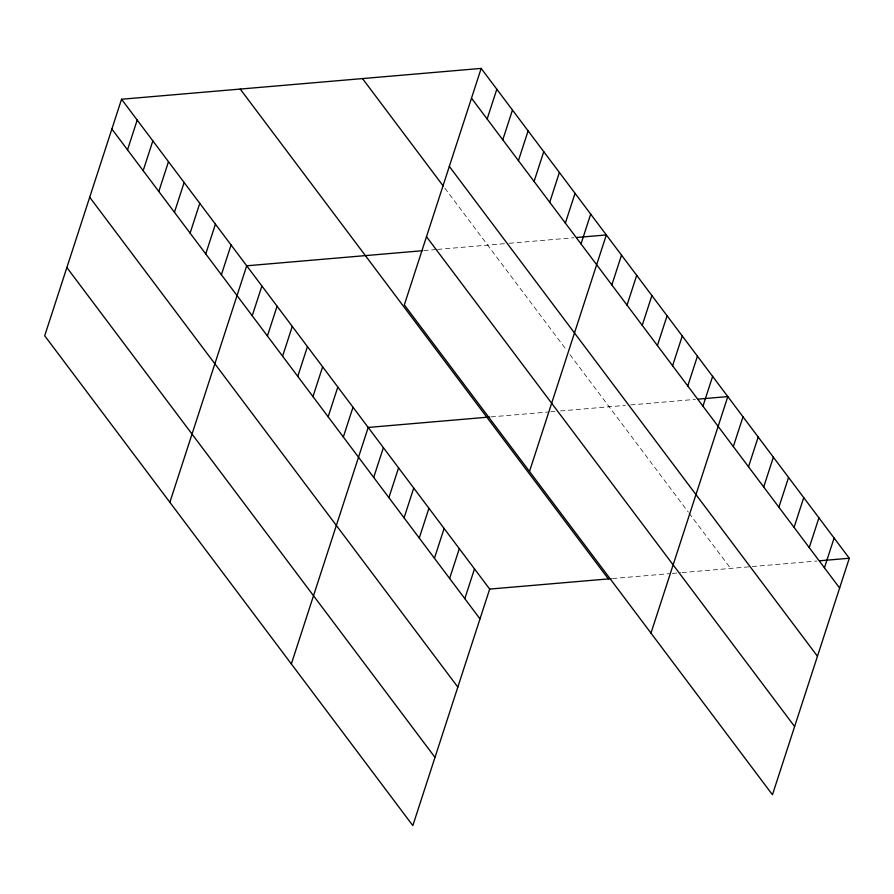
<?xml version="1.0" encoding="UTF-8"?>
<svg xmlns="http://www.w3.org/2000/svg" width="894" height="894" viewBox="0 0 894 894"><rect width="100%" height="100%" fill="white"/><g stroke="black" fill="none" stroke-linecap="round" stroke-linejoin="round"><path stroke-width="0.67" stroke-dasharray="4.47 3.35" d="M423.745 250.611L436.25 249.538M437.635 249.415L507.893 243.392M509.234 243.28L573.97 237.726M491.041 416.906L548.011 412.022M550.782 411.776L554.951 411.419M560.516 410.949L625.319 405.384M630.717 404.926L695.454 399.372M612.524 578.552L669.483 573.669M672.266 573.423L680.602 572.708M681.988 572.596L750.848 566.684M752.2 566.572L816.937 561.019M444.843 188.153L566.785 350.414M569.981 354.661L688.268 512.061M689.062 513.122L730.621 568.416"/><path stroke-width="1.34" d="M121.55 99.245L44.7 335.753L412.827 825.598L489.677 589.09L121.55 99.245L481.173 68.402L849.3 558.247L772.45 794.755L404.323 304.91L481.173 68.402M127.518 149.846L137.195 120.064M143.163 170.665L152.84 140.883M158.808 191.484L168.485 161.702M174.453 212.303L184.13 182.521M190.098 233.122L199.775 203.34M205.743 253.941L215.42 224.159M221.388 274.76L231.065 244.978M169.86 502.305L246.71 265.797L422.359 250.722M252.22 315.783L261.897 286.002M267.407 335.988L277.084 306.206M282.593 356.192L292.271 326.411M297.769 376.396L307.447 346.615M312.956 396.612L322.633 366.819M328.143 416.816L337.82 387.024M343.33 437.021L353.007 407.239M291.343 663.951L368.194 427.444L489.644 417.017M487.141 119.003L496.818 89.221M373.703 477.43L383.381 447.648M502.786 139.822L512.463 110.04M388.89 497.634L398.568 467.853M518.431 160.641L528.108 130.859M404.066 517.838L413.743 488.057M534.076 181.46L543.753 151.678M419.252 538.054L428.93 508.261M549.721 202.279L559.398 172.486M434.439 558.258L444.117 528.466M449.626 578.463L459.304 548.681M565.366 223.098L575.043 193.305M464.813 598.667L474.49 568.886M581.011 243.917L590.688 214.124M529.494 471.462L606.333 234.943L576.664 237.491M611.842 284.94L621.52 255.148M627.029 305.145L636.707 275.363M642.216 325.349L651.894 295.568M657.403 345.553L667.08 315.772M672.59 365.758L682.267 335.976M687.765 385.962L697.443 356.181M702.952 406.178L712.63 376.385M650.966 633.108L727.817 396.59L698.147 399.137M733.326 446.587L743.003 416.805M748.513 466.791L758.19 437.01M763.699 486.995L773.377 457.214M778.886 507.2L788.564 477.418M794.062 527.404L803.74 497.623M809.249 547.62L818.926 517.827M824.436 567.824L834.113 538.032M489.677 589.09L611.127 578.675M819.63 560.784L849.3 558.247M471.496 98.184L839.622 588.029M449.324 166.407L817.451 656.252M362.495 78.583L443.189 185.952M426.494 236.686L794.621 726.531M240.229 89.065L608.356 578.91M111.873 129.027L480 618.871M89.702 197.25L457.829 687.095M66.871 267.541L434.998 757.386"/></g></svg>
